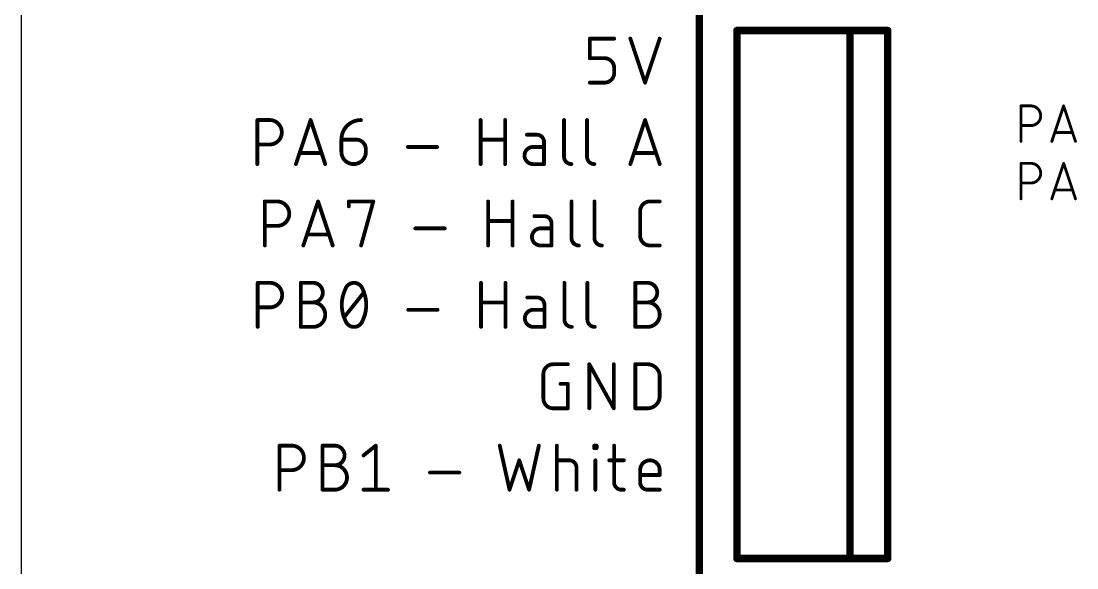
# Model space of a CAD drawing. Extents: x -18 to 127, y -8 to 112.
# Drawn here: x -18 to 10.02, y 48.25 to 62.75 of the extents above; entities that cross this region are included whole.
import ezdxf

# ---------------------------------------------------------------- set-up
doc = ezdxf.new("R2010")
doc.units = 0
doc.layers.add('20', color=31, linetype='CONTINUOUS')
doc.layers.add('21', color=253, linetype='CONTINUOUS')

msp = doc.modelspace()

# ---------------------------------------------------------------- linework, layer by layer
at = {"layer": '20'}
msp.add_line((-18, 112.43), (-18, -8), dxfattribs=at)
at = {"layer": '21'}
for points, const_width in [([(0, 0), (0, 104)], 0.2), ([(1, 62.5), (4, 62.5)], 0.2), ([(1, 62.5), (1, 48.5)], 0.2), ([(4, 62.5), (5, 62.5)], 0.2), ([(4, 62.5), (4, 48.5)], 0.2), ([(5, 62.5), (5, 48.5)], 0.2), ([(-2.9078, 61.7669), (-2.9078, 62.2862)], 0.1016), ([(-2.9078, 62.2862), (-2.2587, 62.2862)], 0.1016), ([(-1.8297, 62.2862), (-1.4403, 61.1178)], 0.1016), ([(-1.4403, 61.1178), (-1.0508, 62.2862)], 0.1016), ([(-2.5184, 61.7669), (-2.9078, 61.7669)], 0.1016), ([(-2.2587, 61.3774), (-2.2587, 61.5073)], 0.1016), ([(-2.9078, 61.1178), (-2.5184, 61.1178)], 0.1016), ([(8.5381, 59.5621), (8.5381, 60.5019)], 0.0762), ([(8.5381, 60.5019), (8.7992, 60.5019)], 0.0762), ([(9.3567, 59.5621), (9.6699, 60.5019)], 0.0762), ([(9.6699, 60.5019), (9.9832, 59.5621)], 0.0762), ([(-11.7301, 58.9588), (-11.7301, 60.1272)], 0.1016), ([(-11.7301, 60.1272), (-11.4055, 60.1272)], 0.1016), ([(-10.707, 58.9588), (-10.3176, 60.1272)], 0.1016), ([(-10.3176, 60.1272), (-9.9281, 58.9588)], 0.1016), ([(-5.8034, 58.9588), (-5.8034, 60.1272)], 0.1016), ([(-5.1543, 60.1272), (-5.1543, 58.9588)], 0.1016), ([(-3.5899, 60.1272), (-3.5899, 59.1535)], 0.1016), ([(-2.9804, 60.1272), (-2.9804, 59.1535)], 0.1016), ([(-1.8297, 58.9588), (-1.4403, 60.1272)], 0.1016), ([(-1.4403, 60.1272), (-1.0508, 58.9588)], 0.1016), ([(8.7992, 59.9798), (8.5381, 59.9798)], 0.0762), ([(-4.3149, 59.7377), (-4.5746, 59.7377)], 0.1016), ([(9.9049, 59.7971), (9.435, 59.7971)], 0.0762), ([(-11.4055, 59.4781), (-11.7301, 59.4781)], 0.1016), ([(-9.4991, 59.6079), (-9.1096, 59.6079)], 0.1016), ([(-9.4991, 59.2834), (-9.4991, 59.6079)], 0.1016), ([(-7.7352, 59.4132), (-6.9563, 59.4132)], 0.1016), ([(-5.8034, 59.6079), (-5.1543, 59.6079)], 0.1016), ([(-4.1202, 59.4132), (-4.4123, 59.4132)], 0.1016), ([(-4.1202, 58.9588), (-4.1202, 59.543)], 0.1016), ([(-10.0255, 59.2509), (-10.6097, 59.2509)], 0.1016), ([(-8.85, 59.3483), (-8.85, 59.2834)], 0.1016), ([(-1.1482, 59.2509), (-1.7324, 59.2509)], 0.1016), ([(-4.4123, 58.9588), (-4.1202, 58.9588)], 0.1016), ([(8.5381, 58.0381), (8.5381, 58.9779)], 0.0762), ([(8.5381, 58.9779), (8.7992, 58.9779)], 0.0762), ([(9.3567, 58.0381), (9.6699, 58.9779)], 0.0762), ([(9.6699, 58.9779), (9.9832, 58.0381)], 0.0762), ([(8.7992, 58.4558), (8.5381, 58.4558)], 0.0762), ([(9.9049, 58.2731), (9.435, 58.2731)], 0.0762), ([(-11.532, 56.7998), (-11.532, 57.9682)], 0.1016), ([(-11.532, 57.9682), (-11.2075, 57.9682)], 0.1016), ([(-10.509, 56.7998), (-10.1195, 57.9682)], 0.1016), ([(-10.1195, 57.9682), (-9.73, 56.7998)], 0.1016), ([(-9.3011, 57.8384), (-9.3011, 57.9682)], 0.1016), ([(-9.3011, 57.9682), (-8.6519, 57.9682)], 0.1016), ([(-8.6519, 57.9682), (-8.9765, 56.7998)], 0.1016), ([(-5.6054, 56.7998), (-5.6054, 57.9682)], 0.1016), ([(-4.9562, 57.9682), (-4.9562, 56.7998)], 0.1016), ([(-3.3919, 57.9682), (-3.3919, 56.9945)], 0.1016), ([(-2.7823, 57.9682), (-2.7823, 56.9945)], 0.1016), ([(-1.3104, 57.9682), (-1.0508, 57.9682)], 0.1016), ([(-1.5701, 57.0594), (-1.5701, 57.7086)], 0.1016), ([(-5.6054, 57.4489), (-4.9562, 57.4489)], 0.1016), ([(-4.1169, 57.5787), (-4.3765, 57.5787)], 0.1016), ([(-11.2075, 57.3191), (-11.532, 57.3191)], 0.1016), ([(-7.5372, 57.2542), (-6.7582, 57.2542)], 0.1016), ([(-3.9222, 57.2542), (-4.2142, 57.2542)], 0.1016), ([(-3.9222, 56.7998), (-3.9222, 57.384)], 0.1016), ([(-9.8274, 57.0919), (-10.4116, 57.0919)], 0.1016), ([(-4.2142, 56.7998), (-3.9222, 56.7998)], 0.1016), ([(-1.0508, 56.7998), (-1.3104, 56.7998)], 0.1016), ([(-11.7202, 54.6408), (-11.7202, 55.8092)], 0.1016), ([(-11.7202, 55.8092), (-11.3956, 55.8092)], 0.1016), ([(-10.5772, 54.6408), (-10.5772, 55.8092)], 0.1016), ([(-10.5772, 55.8092), (-10.2526, 55.8092)], 0.1016), ([(-5.7935, 54.6408), (-5.7935, 55.8092)], 0.1016), ([(-5.1444, 55.8092), (-5.1444, 54.6408)], 0.1016), ([(-3.5801, 55.8092), (-3.5801, 54.8355)], 0.1016), ([(-2.9705, 55.8092), (-2.9705, 54.8355)], 0.1016), ([(-1.6999, 54.6408), (-1.6999, 55.8092)], 0.1016), ([(-1.6999, 55.8092), (-1.3754, 55.8092)], 0.1016), ([(-9.4243, 54.9004), (-8.905, 55.5496)], 0.1016), ([(-11.3956, 55.1601), (-11.7202, 55.1601)], 0.1016), ([(-10.5772, 55.2899), (-10.2526, 55.2899)], 0.1016), ([(-5.7935, 55.2899), (-5.1444, 55.2899)], 0.1016), ([(-4.3051, 55.4197), (-4.5647, 55.4197)], 0.1016), ([(-4.1103, 54.6408), (-4.1103, 55.225)], 0.1016), ([(-1.6999, 55.2899), (-1.3754, 55.2899)], 0.1016), ([(-7.7253, 55.0952), (-6.9464, 55.0952)], 0.1016), ([(-4.1103, 55.0952), (-4.4024, 55.0952)], 0.1016), ([(-10.2526, 54.6408), (-10.5772, 54.6408)], 0.1016), ([(-4.4024, 54.6408), (-4.1103, 54.6408)], 0.1016), ([(-1.3754, 54.6408), (-1.6999, 54.6408)], 0.1016), ([(-3.8787, 53.6502), (-3.4892, 53.6502)], 0.1016), ([(-2.9191, 52.4818), (-2.9191, 53.6502)], 0.1016), ([(-2.9191, 53.6502), (-2.27, 52.4818)], 0.1016), ([(-2.27, 52.4818), (-2.27, 53.6502)], 0.1016), ([(-1.6999, 52.4818), (-1.6999, 53.6502)], 0.1016), ([(-1.6999, 53.6502), (-1.3754, 53.6502)], 0.1016), ([(-4.1383, 52.7414), (-4.1383, 53.3906)], 0.1016), ([(-1.0508, 53.3256), (-1.0508, 52.8064)], 0.1016), ([(-3.6839, 53.1309), (-3.4892, 53.1309)], 0.1016), ([(-3.4892, 53.1309), (-3.4892, 52.4818)], 0.1016), ([(-3.4892, 52.4818), (-3.8787, 52.4818)], 0.1016), ([(-1.3754, 52.4818), (-1.6999, 52.4818)], 0.1016), ([(-11.1431, 50.3228), (-11.1431, 51.4912)], 0.1016), ([(-11.1431, 51.4912), (-10.8185, 51.4912)], 0.1016), ([(-10.0001, 50.3228), (-10.0001, 51.4912)], 0.1016), ([(-10.0001, 51.4912), (-9.6755, 51.4912)], 0.1016), ([(-8.9121, 51.2316), (-8.5875, 51.4912)], 0.1016), ([(-8.5875, 51.4912), (-8.5875, 50.3228)], 0.1016), ([(-5.2968, 51.4912), (-5.0372, 50.3228)], 0.1016), ([(-4.5179, 50.3228), (-4.2583, 51.4912)], 0.1016), ([(-3.7799, 50.3228), (-3.7799, 51.4912)], 0.1016), ([(-2.7907, 51.4263), (-2.7907, 51.4912)], 0.1016), ([(-2.7907, 51.4912), (-2.7258, 51.4912)], 0.1016), ([(-2.7258, 51.4263), (-2.7907, 51.4263)], 0.1016), ([(-2.7258, 51.4912), (-2.7258, 51.4263)], 0.1016), ([(-2.2609, 51.4912), (-2.2609, 50.5175)], 0.1016), ([(-10.0001, 50.9719), (-9.6755, 50.9719)], 0.1016), ([(-5.0372, 50.3228), (-4.7775, 51.1017)], 0.1016), ([(-4.7775, 51.1017), (-4.5179, 50.3228)], 0.1016), ([(-3.7799, 51.1017), (-3.4553, 51.1017)], 0.1016), ([(-2.7582, 50.3228), (-2.7582, 51.1017)], 0.1016), ([(-2.3907, 51.1017), (-2.0012, 51.1017)], 0.1016), ([(-10.8185, 50.8421), (-11.1431, 50.8421)], 0.1016), ([(-7.1482, 50.7772), (-6.3693, 50.7772)], 0.1016), ([(-3.2606, 50.907), (-3.2606, 50.3228)], 0.1016), ([(-1.5701, 50.5175), (-1.5701, 50.8421)], 0.1016), ([(-1.0508, 50.7123), (-1.5701, 50.7123)], 0.1016), ([(-1.0508, 50.8421), (-1.0508, 50.7123)], 0.1016), ([(-9.6755, 50.3228), (-10.0001, 50.3228)], 0.1016), ([(-8.9121, 50.3228), (-8.263, 50.3228)], 0.1016), ([(-2.0662, 50.3228), (-2.0012, 50.3228)], 0.1016), ([(-1.0508, 50.3228), (-1.3754, 50.3228)], 0.1016), ([(4, 48.5), (1, 48.5)], 0.2), ([(5, 48.5), (4, 48.5)], 0.2)]:
    msp.add_lwpolyline(points, dxfattribs=dict(at, const_width=const_width))
for points, const_width in [([(1, 62.55, 1), (1, 62.45)], 0.1), ([(1.05, 62.5, 1), (0.95, 62.5)], 0.1), ([(4, 62.55, 1), (4, 62.45)], 0.1), ([(4.05, 62.5, 1), (3.95, 62.5)], 0.1), ([(4, 62.45, 1), (4, 62.55)], 0.1), ([(5.05, 62.5, 1), (4.95, 62.5)], 0.1), ([(5, 62.45, 1), (5, 62.55)], 0.1), ([(-2.8824, 62.2862, 1), (-2.9332, 62.2862)], 0.0508), ([(-2.9078, 62.3116, 1), (-2.9078, 62.2608)], 0.0508), ([(-2.2587, 62.2608, 1), (-2.2587, 62.3116)], 0.0508), ([(-1.8056, 62.2942, 1), (-1.8538, 62.2782)], 0.0508), ([(-1.0267, 62.2782, 1), (-1.0749, 62.2942)], 0.0508), ([(-2.9078, 61.7923, 1), (-2.9078, 61.7415)], 0.0508), ([(-2.9332, 61.7669, 1), (-2.8824, 61.7669)], 0.0508), ([(-2.2587, 61.5073, 0.4142), (-2.5184, 61.7669)], 0.1016), ([(-2.5184, 61.7923, 1), (-2.5184, 61.7415)], 0.0508), ([(-2.5184, 61.7415, 1), (-2.5184, 61.7923)], 0.0508), ([(-2.5184, 61.1178, 0.4142), (-2.2587, 61.3774)], 0.1016), ([(-2.2333, 61.5073, 1), (-2.2841, 61.5073)], 0.0508), ([(-2.2841, 61.5073, 1), (-2.2333, 61.5073)], 0.0508), ([(-2.2333, 61.3774, 1), (-2.2841, 61.3774)], 0.0508), ([(-2.2841, 61.3774, 1), (-2.2333, 61.3774)], 0.0508), ([(-2.9078, 61.1432, 1), (-2.9078, 61.0924)], 0.0508), ([(-2.5184, 61.1432, 1), (-2.5184, 61.0924)], 0.0508), ([(-2.5184, 61.0924, 1), (-2.5184, 61.1432)], 0.0508), ([(-1.4644, 61.1258, 1), (-1.4162, 61.1098)], 0.0508), ([(-1.4644, 61.1098, 1), (-1.4162, 61.1258)], 0.0508), ([(8.5381, 60.521, 1), (8.5381, 60.4829)], 0.0381), ([(8.5572, 60.5019, 1), (8.5191, 60.5019)], 0.0381), ([(8.7992, 60.521, 1), (8.7992, 60.4829)], 0.0381), ([(8.7992, 59.9798, 1), (8.7992, 60.5019)], 0.0762), ([(8.7992, 60.4829, 1), (8.7992, 60.521)], 0.0381), ([(9.688, 60.5079, 1), (9.6519, 60.4959)], 0.0381), ([(9.688, 60.4959, 1), (9.6519, 60.5079)], 0.0381), ([(-11.7047, 60.1272, 1), (-11.7555, 60.1272)], 0.0508), ([(-11.7301, 60.1526, 1), (-11.7301, 60.1018)], 0.0508), ([(-11.4055, 59.4781, 1), (-11.4055, 60.1272)], 0.1016), ([(-11.4055, 60.1526, 1), (-11.4055, 60.1018)], 0.0508), ([(-11.4055, 60.1018, 1), (-11.4055, 60.1526)], 0.0508), ([(-10.2935, 60.1352, 1), (-10.3416, 60.1192)], 0.0508), ([(-10.2935, 60.1192, 1), (-10.3416, 60.1352)], 0.0508), ([(-8.9798, 60.1272, 0.4142), (-9.4991, 59.6079)], 0.1016), ([(-8.9798, 60.1018, 1), (-8.9798, 60.1526)], 0.0508), ([(-5.778, 60.1272, 1), (-5.8288, 60.1272)], 0.0508), ([(-5.1289, 60.1272, 1), (-5.1797, 60.1272)], 0.0508), ([(-3.5645, 60.1272, 1), (-3.6153, 60.1272)], 0.0508), ([(-2.955, 60.1272, 1), (-3.0057, 60.1272)], 0.0508), ([(-1.4162, 60.1352, 1), (-1.4644, 60.1192)], 0.0508), ([(-1.4162, 60.1192, 1), (-1.4644, 60.1352)], 0.0508), ([(8.5381, 59.9988, 1), (8.5381, 59.9607)], 0.0381), ([(8.7992, 59.9988, 1), (8.7992, 59.9607)], 0.0381), ([(8.7992, 59.9607, 1), (8.7992, 59.9988)], 0.0381), ([(-4.5746, 59.7631, 1), (-4.5746, 59.7123)], 0.0508), ([(-4.1202, 59.543, 0.4142), (-4.3149, 59.7377)], 0.1016), ([(-4.3149, 59.7631, 1), (-4.3149, 59.7123)], 0.0508), ([(-4.3149, 59.7123, 1), (-4.3149, 59.7631)], 0.0508), ([(9.435, 59.8161, 1), (9.435, 59.778)], 0.0381), ([(9.9049, 59.778, 1), (9.9049, 59.8161)], 0.0381), ([(-11.7301, 59.5035, 1), (-11.7301, 59.4527)], 0.0508), ([(-11.4055, 59.5035, 1), (-11.4055, 59.4527)], 0.0508), ([(-11.4055, 59.4527, 1), (-11.4055, 59.5035)], 0.0508), ([(-9.4991, 59.6333, 1), (-9.4991, 59.5825)], 0.0508), ([(-9.4737, 59.6079, 1), (-9.5245, 59.6079)], 0.0508), ([(-9.5245, 59.6079, 1), (-9.4737, 59.6079)], 0.0508), ([(-8.85, 59.3483, 0.4142), (-9.1096, 59.6079)], 0.1016), ([(-9.1096, 59.6333, 1), (-9.1096, 59.5825)], 0.0508), ([(-9.1096, 59.5825, 1), (-9.1096, 59.6333)], 0.0508), ([(-7.7352, 59.4386, 1), (-7.7352, 59.3878)], 0.0508), ([(-6.9563, 59.3878, 1), (-6.9563, 59.4386)], 0.0508), ([(-5.8034, 59.6333, 1), (-5.8034, 59.5825)], 0.0508), ([(-5.1543, 59.5825, 1), (-5.1543, 59.6333)], 0.0508), ([(-4.4123, 59.4132, 1), (-4.4123, 58.9588)], 0.1016), ([(-4.4123, 59.4386, 1), (-4.4123, 59.3878)], 0.0508), ([(-4.4123, 59.3878, 1), (-4.4123, 59.4386)], 0.0508), ([(-4.0948, 59.543, 1), (-4.1456, 59.543)], 0.0508), ([(-4.1456, 59.543, 1), (-4.0948, 59.543)], 0.0508), ([(-4.1202, 59.3878, 1), (-4.1202, 59.4386)], 0.0508), ([(8.5191, 59.5621, 1), (8.5572, 59.5621)], 0.0381), ([(9.3386, 59.5681, 1), (9.3748, 59.5561)], 0.0381), ([(9.9651, 59.5561, 1), (10.0013, 59.5681)], 0.0381), ([(-10.6097, 59.2763, 1), (-10.6097, 59.2255)], 0.0508), ([(-10.0255, 59.2255, 1), (-10.0255, 59.2763)], 0.0508), ([(-9.4991, 59.2834, 1), (-8.85, 59.2834)], 0.1016), ([(-9.4737, 59.2834, 1), (-9.5245, 59.2834)], 0.0508), ([(-9.5245, 59.2834, 1), (-9.4737, 59.2834)], 0.0508), ([(-8.8246, 59.3483, 1), (-8.8754, 59.3483)], 0.0508), ([(-8.8754, 59.3483, 1), (-8.8246, 59.3483)], 0.0508), ([(-8.8246, 59.2834, 1), (-8.8754, 59.2834)], 0.0508), ([(-8.8754, 59.2834, 1), (-8.8246, 59.2834)], 0.0508), ([(-3.5899, 59.1535, 0.4142), (-3.3952, 58.9588)], 0.1016), ([(-3.5645, 59.1535, 1), (-3.6153, 59.1535)], 0.0508), ([(-3.6153, 59.1535, 1), (-3.5645, 59.1535)], 0.0508), ([(-2.9804, 59.1535, 0.4142), (-2.7856, 58.9588)], 0.1016), ([(-2.955, 59.1535, 1), (-3.0057, 59.1535)], 0.0508), ([(-3.0057, 59.1535, 1), (-2.955, 59.1535)], 0.0508), ([(-1.7324, 59.2763, 1), (-1.7324, 59.2255)], 0.0508), ([(-1.1482, 59.2255, 1), (-1.1482, 59.2763)], 0.0508), ([(-11.7555, 58.9588, 1), (-11.7047, 58.9588)], 0.0508), ([(-10.7311, 58.9668, 1), (-10.6829, 58.9508)], 0.0508), ([(-9.9522, 58.9508, 1), (-9.904, 58.9668)], 0.0508), ([(-5.8288, 58.9588, 1), (-5.778, 58.9588)], 0.0508), ([(-5.1797, 58.9588, 1), (-5.1289, 58.9588)], 0.0508), ([(-4.4123, 58.9842, 1), (-4.4123, 58.9334)], 0.0508), ([(-4.4123, 58.9334, 1), (-4.4123, 58.9842)], 0.0508), ([(-4.1456, 58.9588, 1), (-4.0948, 58.9588)], 0.0508), ([(-4.1202, 58.9334, 1), (-4.1202, 58.9842)], 0.0508), ([(-3.3952, 58.9334, 1), (-3.3952, 58.9842)], 0.0508), ([(-2.7856, 58.9334, 1), (-2.7856, 58.9842)], 0.0508), ([(-1.8538, 58.9668, 1), (-1.8056, 58.9508)], 0.0508), ([(-1.0749, 58.9508, 1), (-1.0267, 58.9668)], 0.0508), ([(8.5572, 58.9779, 1), (8.5191, 58.9779)], 0.0381), ([(8.5381, 58.997, 1), (8.5381, 58.9589)], 0.0381), ([(8.7992, 58.4558, 1), (8.7992, 58.9779)], 0.0762), ([(8.7992, 58.997, 1), (8.7992, 58.9589)], 0.0381), ([(8.7992, 58.9589, 1), (8.7992, 58.997)], 0.0381), ([(9.688, 58.9839, 1), (9.6519, 58.9719)], 0.0381), ([(9.688, 58.9719, 1), (9.6519, 58.9839)], 0.0381), ([(8.5381, 58.4748, 1), (8.5381, 58.4367)], 0.0381), ([(8.7992, 58.4748, 1), (8.7992, 58.4367)], 0.0381), ([(8.7992, 58.4367, 1), (8.7992, 58.4748)], 0.0381), ([(9.435, 58.2921, 1), (9.435, 58.254)], 0.0381), ([(9.9049, 58.254, 1), (9.9049, 58.2921)], 0.0381), ([(-11.5066, 57.9682, 1), (-11.5574, 57.9682)], 0.0508), ([(-11.532, 57.9936, 1), (-11.532, 57.9428)], 0.0508), ([(-11.2075, 57.3191, 1), (-11.2075, 57.9682)], 0.1016), ([(-11.2075, 57.9936, 1), (-11.2075, 57.9428)], 0.0508), ([(-11.2075, 57.9428, 1), (-11.2075, 57.9936)], 0.0508), ([(-10.0954, 57.9762, 1), (-10.1436, 57.9602)], 0.0508), ([(-10.0954, 57.9602, 1), (-10.1436, 57.9762)], 0.0508), ([(-9.2757, 57.9682, 1), (-9.3265, 57.9682)], 0.0508), ([(-9.3011, 57.9936, 1), (-9.3011, 57.9428)], 0.0508), ([(-8.6275, 57.9614, 1), (-8.6764, 57.975)], 0.0508), ([(-8.6519, 57.9428, 1), (-8.6519, 57.9936)], 0.0508), ([(-5.58, 57.9682, 1), (-5.6308, 57.9682)], 0.0508), ([(-4.9308, 57.9682, 1), (-4.9816, 57.9682)], 0.0508), ([(-3.3665, 57.9682, 1), (-3.4173, 57.9682)], 0.0508), ([(-2.7569, 57.9682, 1), (-2.8077, 57.9682)], 0.0508), ([(-1.3104, 57.9682, 0.4142), (-1.5701, 57.7086)], 0.1016), ([(-1.3104, 57.9936, 1), (-1.3104, 57.9428)], 0.0508), ([(-1.3104, 57.9428, 1), (-1.3104, 57.9936)], 0.0508), ([(-1.0508, 57.9428, 1), (-1.0508, 57.9936)], 0.0508), ([(8.5191, 58.0381, 1), (8.5572, 58.0381)], 0.0381), ([(9.3386, 58.0441, 1), (9.3748, 58.0321)], 0.0381), ([(9.9651, 58.0321, 1), (10.0013, 58.0441)], 0.0381), ([(-9.3265, 57.8384, 1), (-9.2757, 57.8384)], 0.0508), ([(-1.5447, 57.7086, 1), (-1.5955, 57.7086)], 0.0508), ([(-1.5955, 57.7086, 1), (-1.5447, 57.7086)], 0.0508), ([(-5.6054, 57.4743, 1), (-5.6054, 57.4235)], 0.0508), ([(-4.9562, 57.4235, 1), (-4.9562, 57.4743)], 0.0508), ([(-4.3765, 57.6041, 1), (-4.3765, 57.5533)], 0.0508), ([(-3.9222, 57.384, 0.4142), (-4.1169, 57.5787)], 0.1016), ([(-4.1169, 57.6041, 1), (-4.1169, 57.5533)], 0.0508), ([(-4.1169, 57.5533, 1), (-4.1169, 57.6041)], 0.0508), ([(-11.532, 57.3445, 1), (-11.532, 57.2937)], 0.0508), ([(-11.2075, 57.3445, 1), (-11.2075, 57.2937)], 0.0508), ([(-11.2075, 57.2937, 1), (-11.2075, 57.3445)], 0.0508), ([(-7.5372, 57.2796, 1), (-7.5372, 57.2288)], 0.0508), ([(-6.7582, 57.2288, 1), (-6.7582, 57.2796)], 0.0508), ([(-4.2142, 57.2542, 1), (-4.2142, 56.7998)], 0.1016), ([(-4.2142, 57.2796, 1), (-4.2142, 57.2288)], 0.0508), ([(-4.2142, 57.2288, 1), (-4.2142, 57.2796)], 0.0508), ([(-3.8968, 57.384, 1), (-3.9476, 57.384)], 0.0508), ([(-3.9476, 57.384, 1), (-3.8968, 57.384)], 0.0508), ([(-3.9222, 57.2288, 1), (-3.9222, 57.2796)], 0.0508), ([(-10.4116, 57.1173, 1), (-10.4116, 57.0665)], 0.0508), ([(-9.8274, 57.0665, 1), (-9.8274, 57.1173)], 0.0508), ([(-3.3919, 56.9945, 0.4142), (-3.1972, 56.7998)], 0.1016), ([(-3.3665, 56.9945, 1), (-3.4173, 56.9945)], 0.0508), ([(-3.4173, 56.9945, 1), (-3.3665, 56.9945)], 0.0508), ([(-2.7823, 56.9945, 0.4142), (-2.5876, 56.7998)], 0.1016), ([(-2.7569, 56.9945, 1), (-2.8077, 56.9945)], 0.0508), ([(-2.8077, 56.9945, 1), (-2.7569, 56.9945)], 0.0508), ([(-1.5701, 57.0594, 0.4142), (-1.3104, 56.7998)], 0.1016), ([(-1.5447, 57.0594, 1), (-1.5955, 57.0594)], 0.0508), ([(-1.5955, 57.0594, 1), (-1.5447, 57.0594)], 0.0508), ([(-11.5574, 56.7998, 1), (-11.5066, 56.7998)], 0.0508), ([(-10.5331, 56.8078, 1), (-10.4849, 56.7918)], 0.0508), ([(-9.7541, 56.7918, 1), (-9.7059, 56.8078)], 0.0508), ([(-9.001, 56.8066, 1), (-8.952, 56.793)], 0.0508), ([(-5.6308, 56.7998, 1), (-5.58, 56.7998)], 0.0508), ([(-4.9816, 56.7998, 1), (-4.9308, 56.7998)], 0.0508), ([(-4.2142, 56.8252, 1), (-4.2142, 56.7744)], 0.0508), ([(-4.2142, 56.7744, 1), (-4.2142, 56.8252)], 0.0508), ([(-3.9476, 56.7998, 1), (-3.8968, 56.7998)], 0.0508), ([(-3.9222, 56.7744, 1), (-3.9222, 56.8252)], 0.0508), ([(-3.1972, 56.7744, 1), (-3.1972, 56.8252)], 0.0508), ([(-2.5876, 56.7744, 1), (-2.5876, 56.8252)], 0.0508), ([(-1.3104, 56.8252, 1), (-1.3104, 56.7744)], 0.0508), ([(-1.3104, 56.7744, 1), (-1.3104, 56.8252)], 0.0508), ([(-1.0508, 56.7744, 1), (-1.0508, 56.8252)], 0.0508), ([(-11.6948, 55.8092, 1), (-11.7456, 55.8092)], 0.0508), ([(-11.7202, 55.8346, 1), (-11.7202, 55.7838)], 0.0508), ([(-11.3956, 55.1601, 1), (-11.3956, 55.8092)], 0.1016), ([(-11.3956, 55.8346, 1), (-11.3956, 55.7838)], 0.0508), ([(-11.3956, 55.7838, 1), (-11.3956, 55.8346)], 0.0508), ([(-10.5518, 55.8092, 1), (-10.6026, 55.8092)], 0.0508), ([(-10.5772, 55.8346, 1), (-10.5772, 55.7838)], 0.0508), ([(-10.2526, 55.2899, 1), (-10.2526, 55.8092)], 0.1016), ([(-10.2526, 55.8346, 1), (-10.2526, 55.7838)], 0.0508), ([(-10.2526, 55.7838, 1), (-10.2526, 55.8346)], 0.0508), ([(-9.1647, 55.8092, 0.3205), (-9.3919, 55.6469)], 0.1016), ([(-8.9375, 55.6469, 0.3205), (-9.1647, 55.8092)], 0.1016), ([(-9.1647, 55.8346, 1), (-9.1647, 55.7838)], 0.0508), ([(-9.1647, 55.7838, 1), (-9.1647, 55.8346)], 0.0508), ([(-5.7681, 55.8092, 1), (-5.8189, 55.8092)], 0.0508), ([(-5.119, 55.8092, 1), (-5.1698, 55.8092)], 0.0508), ([(-3.5547, 55.8092, 1), (-3.6055, 55.8092)], 0.0508), ([(-2.9451, 55.8092, 1), (-2.9959, 55.8092)], 0.0508), ([(-1.6745, 55.8092, 1), (-1.7253, 55.8092)], 0.0508), ([(-1.6999, 55.8346, 1), (-1.6999, 55.7838)], 0.0508), ([(-1.3754, 55.2899, 1), (-1.3754, 55.8092)], 0.1016), ([(-1.3754, 55.8346, 1), (-1.3754, 55.7838)], 0.0508), ([(-1.3754, 55.7838, 1), (-1.3754, 55.8346)], 0.0508), ([(-9.3919, 55.6469, 0.1139), (-9.4892, 55.225)], 0.1016), ([(-9.4159, 55.6552, 1), (-9.3678, 55.6387)], 0.0508), ([(-9.369, 55.6358, 1), (-9.4147, 55.6581)], 0.0508), ([(-8.8401, 55.225, 0.1139), (-8.9375, 55.6469)], 0.1016), ([(-8.9147, 55.6581, 1), (-8.9603, 55.6358)], 0.0508), ([(-8.9615, 55.6387, 1), (-8.9135, 55.6552)], 0.0508), ([(-8.8852, 55.5337, 1), (-8.9249, 55.5654)], 0.0508), ([(-11.7202, 55.1855, 1), (-11.7202, 55.1347)], 0.0508), ([(-11.3956, 55.1855, 1), (-11.3956, 55.1347)], 0.0508), ([(-11.3956, 55.1347, 1), (-11.3956, 55.1855)], 0.0508), ([(-10.5772, 55.3153, 1), (-10.5772, 55.2645)], 0.0508), ([(-10.2526, 54.6408, 1), (-10.2526, 55.2899)], 0.1016), ([(-10.2526, 55.3153, 1), (-10.2526, 55.2645)], 0.0508), ([(-10.2526, 55.3153, 1), (-10.2526, 55.2645)], 0.0508), ([(-10.2526, 55.2645, 1), (-10.2526, 55.3153)], 0.0508), ([(-9.4892, 55.225, 0.1139), (-9.3919, 54.8031)], 0.1016), ([(-9.4638, 55.225, 1), (-9.5146, 55.225)], 0.0508), ([(-9.5146, 55.225, 1), (-9.4638, 55.225)], 0.0508), ([(-8.9375, 54.8031, 0.1139), (-8.8401, 55.225)], 0.1016), ([(-8.8147, 55.225, 1), (-8.8655, 55.225)], 0.0508), ([(-8.8655, 55.225, 1), (-8.8147, 55.225)], 0.0508), ([(-5.7935, 55.3153, 1), (-5.7935, 55.2645)], 0.0508), ([(-5.1444, 55.2645, 1), (-5.1444, 55.3153)], 0.0508), ([(-4.5647, 55.4451, 1), (-4.5647, 55.3943)], 0.0508), ([(-4.1103, 55.225, 0.4142), (-4.3051, 55.4197)], 0.1016), ([(-4.3051, 55.4451, 1), (-4.3051, 55.3943)], 0.0508), ([(-4.3051, 55.3943, 1), (-4.3051, 55.4451)], 0.0508), ([(-4.0849, 55.225, 1), (-4.1357, 55.225)], 0.0508), ([(-4.1357, 55.225, 1), (-4.0849, 55.225)], 0.0508), ([(-1.6999, 55.3153, 1), (-1.6999, 55.2645)], 0.0508), ([(-1.3754, 54.6408, 1), (-1.3754, 55.2899)], 0.1016), ([(-1.3754, 55.3153, 1), (-1.3754, 55.2645)], 0.0508), ([(-1.3754, 55.3153, 1), (-1.3754, 55.2645)], 0.0508), ([(-1.3754, 55.2645, 1), (-1.3754, 55.3153)], 0.0508), ([(-9.4442, 54.9163, 1), (-9.4045, 54.8846)], 0.0508), ([(-7.7253, 55.1206, 1), (-7.7253, 55.0698)], 0.0508), ([(-6.9464, 55.0698, 1), (-6.9464, 55.1206)], 0.0508), ([(-4.4024, 55.0952, 1), (-4.4024, 54.6408)], 0.1016), ([(-4.4024, 55.1206, 1), (-4.4024, 55.0698)], 0.0508), ([(-4.4024, 55.0698, 1), (-4.4024, 55.1206)], 0.0508), ([(-4.1103, 55.0698, 1), (-4.1103, 55.1206)], 0.0508), ([(-11.7456, 54.6408, 1), (-11.6948, 54.6408)], 0.0508), ([(-10.5772, 54.6662, 1), (-10.5772, 54.6154)], 0.0508), ([(-10.6026, 54.6408, 1), (-10.5518, 54.6408)], 0.0508), ([(-10.2526, 54.6662, 1), (-10.2526, 54.6154)], 0.0508), ([(-10.2526, 54.6154, 1), (-10.2526, 54.6662)], 0.0508), ([(-9.3919, 54.8031, 0.3205), (-9.1647, 54.6408)], 0.1016), ([(-9.3678, 54.8113, 1), (-9.4159, 54.7948)], 0.0508), ([(-9.4147, 54.7919, 1), (-9.369, 54.8142)], 0.0508), ([(-9.1647, 54.6408, 0.3205), (-8.9375, 54.8031)], 0.1016), ([(-9.1647, 54.6662, 1), (-9.1647, 54.6154)], 0.0508), ([(-9.1647, 54.6154, 1), (-9.1647, 54.6662)], 0.0508), ([(-8.9603, 54.8142, 1), (-8.9147, 54.7919)], 0.0508), ([(-8.9135, 54.7948, 1), (-8.9615, 54.8113)], 0.0508), ([(-5.8189, 54.6408, 1), (-5.7681, 54.6408)], 0.0508), ([(-5.1698, 54.6408, 1), (-5.119, 54.6408)], 0.0508), ([(-4.4024, 54.6662, 1), (-4.4024, 54.6154)], 0.0508), ([(-4.4024, 54.6154, 1), (-4.4024, 54.6662)], 0.0508), ([(-4.1357, 54.6408, 1), (-4.0849, 54.6408)], 0.0508), ([(-4.1103, 54.6154, 1), (-4.1103, 54.6662)], 0.0508), ([(-3.5801, 54.8355, 0.4142), (-3.3853, 54.6408)], 0.1016), ([(-3.5547, 54.8355, 1), (-3.6055, 54.8355)], 0.0508), ([(-3.6055, 54.8355, 1), (-3.5547, 54.8355)], 0.0508), ([(-3.3853, 54.6154, 1), (-3.3853, 54.6662)], 0.0508), ([(-2.9705, 54.8355, 0.4142), (-2.7757, 54.6408)], 0.1016), ([(-2.9451, 54.8355, 1), (-2.9959, 54.8355)], 0.0508), ([(-2.9959, 54.8355, 1), (-2.9451, 54.8355)], 0.0508), ([(-2.7757, 54.6154, 1), (-2.7757, 54.6662)], 0.0508), ([(-1.6999, 54.6662, 1), (-1.6999, 54.6154)], 0.0508), ([(-1.7253, 54.6408, 1), (-1.6745, 54.6408)], 0.0508), ([(-1.3754, 54.6662, 1), (-1.3754, 54.6154)], 0.0508), ([(-1.3754, 54.6154, 1), (-1.3754, 54.6662)], 0.0508), ([(-3.8787, 53.6502, 0.4142), (-4.1383, 53.3906)], 0.1016), ([(-3.8787, 53.6756, 1), (-3.8787, 53.6248)], 0.0508), ([(-3.8787, 53.6248, 1), (-3.8787, 53.6756)], 0.0508), ([(-3.4892, 53.6248, 1), (-3.4892, 53.6756)], 0.0508), ([(-2.8937, 53.6502, 1), (-2.9445, 53.6502)], 0.0508), ([(-2.8969, 53.6625, 1), (-2.9413, 53.6379)], 0.0508), ([(-2.2446, 53.6502, 1), (-2.2954, 53.6502)], 0.0508), ([(-1.6745, 53.6502, 1), (-1.7253, 53.6502)], 0.0508), ([(-1.6999, 53.6756, 1), (-1.6999, 53.6248)], 0.0508), ([(-1.0508, 53.3256, 0.4142), (-1.3754, 53.6502)], 0.1016), ([(-1.3754, 53.6756, 1), (-1.3754, 53.6248)], 0.0508), ([(-1.3754, 53.6248, 1), (-1.3754, 53.6756)], 0.0508), ([(-4.1129, 53.3906, 1), (-4.1637, 53.3906)], 0.0508), ([(-4.1637, 53.3906, 1), (-4.1129, 53.3906)], 0.0508), ([(-1.0254, 53.3256, 1), (-1.0762, 53.3256)], 0.0508), ([(-1.0762, 53.3256, 1), (-1.0254, 53.3256)], 0.0508), ([(-3.6839, 53.1563, 1), (-3.6839, 53.1055)], 0.0508), ([(-3.4638, 53.1309, 1), (-3.5146, 53.1309)], 0.0508), ([(-3.4892, 53.1055, 1), (-3.4892, 53.1563)], 0.0508), ([(-4.1383, 52.7414, 0.4142), (-3.8787, 52.4818)], 0.1016), ([(-4.1129, 52.7414, 1), (-4.1637, 52.7414)], 0.0508), ([(-4.1637, 52.7414, 1), (-4.1129, 52.7414)], 0.0508), ([(-1.3754, 52.4818, 0.4142), (-1.0508, 52.8064)], 0.1016), ([(-1.0254, 52.8064, 1), (-1.0762, 52.8064)], 0.0508), ([(-1.0762, 52.8064, 1), (-1.0254, 52.8064)], 0.0508), ([(-3.8787, 52.5072, 1), (-3.8787, 52.4564)], 0.0508), ([(-3.8787, 52.4564, 1), (-3.8787, 52.5072)], 0.0508), ([(-3.5146, 52.4818, 1), (-3.4638, 52.4818)], 0.0508), ([(-3.4892, 52.4564, 1), (-3.4892, 52.5072)], 0.0508), ([(-2.9445, 52.4818, 1), (-2.8937, 52.4818)], 0.0508), ([(-2.2954, 52.4818, 1), (-2.2446, 52.4818)], 0.0508), ([(-2.2922, 52.4695, 1), (-2.2478, 52.4941)], 0.0508), ([(-1.6999, 52.5072, 1), (-1.6999, 52.4564)], 0.0508), ([(-1.7253, 52.4818, 1), (-1.6745, 52.4818)], 0.0508), ([(-1.3754, 52.5072, 1), (-1.3754, 52.4564)], 0.0508), ([(-1.3754, 52.4564, 1), (-1.3754, 52.5072)], 0.0508), ([(-11.1431, 51.5166, 1), (-11.1431, 51.4658)], 0.0508), ([(-11.1177, 51.4912, 1), (-11.1684, 51.4912)], 0.0508), ([(-10.8185, 50.8421, 1), (-10.8185, 51.4912)], 0.1016), ([(-10.8185, 51.5166, 1), (-10.8185, 51.4658)], 0.0508), ([(-10.8185, 51.4658, 1), (-10.8185, 51.5166)], 0.0508), ([(-9.9747, 51.4912, 1), (-10.0255, 51.4912)], 0.0508), ([(-10.0001, 51.5166, 1), (-10.0001, 51.4658)], 0.0508), ([(-9.6755, 50.9719, 1), (-9.6755, 51.4912)], 0.1016), ([(-9.6755, 51.5166, 1), (-9.6755, 51.4658)], 0.0508), ([(-9.6755, 51.4658, 1), (-9.6755, 51.5166)], 0.0508), ([(-8.5621, 51.4912, 1), (-8.6129, 51.4912)], 0.0508), ([(-8.5717, 51.4714, 1), (-8.6034, 51.511)], 0.0508), ([(-5.272, 51.4967, 1), (-5.3216, 51.4857)], 0.0508), ([(-4.2335, 51.4857, 1), (-4.283, 51.4967)], 0.0508), ([(-3.7545, 51.4912, 1), (-3.8053, 51.4912)], 0.0508), ([(-2.7653, 51.4912, 1), (-2.8161, 51.4912)], 0.0508), ([(-2.7907, 51.5166, 1), (-2.7907, 51.4658)], 0.0508), ([(-2.7907, 51.4517, 1), (-2.7907, 51.4009)], 0.0508), ([(-2.8161, 51.4263, 1), (-2.7653, 51.4263)], 0.0508), ([(-2.7004, 51.4912, 1), (-2.7512, 51.4912)], 0.0508), ([(-2.7512, 51.4263, 1), (-2.7004, 51.4263)], 0.0508), ([(-2.7258, 51.4658, 1), (-2.7258, 51.5166)], 0.0508), ([(-2.7258, 51.4009, 1), (-2.7258, 51.4517)], 0.0508), ([(-2.2355, 51.4912, 1), (-2.2863, 51.4912)], 0.0508), ([(-10.0001, 50.9973, 1), (-10.0001, 50.9465)], 0.0508), ([(-9.6755, 50.3228, 1), (-9.6755, 50.9719)], 0.1016), ([(-9.6755, 50.9973, 1), (-9.6755, 50.9465)], 0.0508), ([(-9.6755, 50.9973, 1), (-9.6755, 50.9465)], 0.0508), ([(-9.6755, 50.9465, 1), (-9.6755, 50.9973)], 0.0508), ([(-8.928, 51.2514, 1), (-8.8962, 51.2117)], 0.0508), ([(-4.7534, 51.1098, 1), (-4.8016, 51.0937)], 0.0508), ([(-4.7534, 51.0937, 1), (-4.8016, 51.1098)], 0.0508), ([(-3.7799, 51.1271, 1), (-3.7799, 51.0763)], 0.0508), ([(-3.2606, 50.907, 0.4142), (-3.4553, 51.1017)], 0.1016), ([(-3.4553, 51.1271, 1), (-3.4553, 51.0763)], 0.0508), ([(-3.4553, 51.0763, 1), (-3.4553, 51.1271)], 0.0508), ([(-2.7328, 51.1017, 1), (-2.7836, 51.1017)], 0.0508), ([(-2.3907, 51.1271, 1), (-2.3907, 51.0763)], 0.0508), ([(-2.0012, 51.0763, 1), (-2.0012, 51.1271)], 0.0508), ([(-1.0508, 50.8421, 1), (-1.5701, 50.8421)], 0.1016), ([(-11.1431, 50.8675, 1), (-11.1431, 50.8167)], 0.0508), ([(-10.8185, 50.8675, 1), (-10.8185, 50.8167)], 0.0508), ([(-10.8185, 50.8167, 1), (-10.8185, 50.8675)], 0.0508), ([(-7.1482, 50.8026, 1), (-7.1482, 50.7518)], 0.0508), ([(-6.3693, 50.7518, 1), (-6.3693, 50.8026)], 0.0508), ([(-3.2352, 50.907, 1), (-3.286, 50.907)], 0.0508), ([(-3.286, 50.907, 1), (-3.2352, 50.907)], 0.0508), ([(-1.5447, 50.8421, 1), (-1.5955, 50.8421)], 0.0508), ([(-1.5955, 50.8421, 1), (-1.5447, 50.8421)], 0.0508), ([(-1.5701, 50.7377, 1), (-1.5701, 50.6869)], 0.0508), ([(-1.0254, 50.8421, 1), (-1.0762, 50.8421)], 0.0508), ([(-1.0762, 50.8421, 1), (-1.0254, 50.8421)], 0.0508), ([(-1.0762, 50.7123, 1), (-1.0254, 50.7123)], 0.0508), ([(-1.0508, 50.6869, 1), (-1.0508, 50.7377)], 0.0508), ([(-2.2609, 50.5175, 0.4142), (-2.0662, 50.3228)], 0.1016), ([(-2.2355, 50.5175, 1), (-2.2863, 50.5175)], 0.0508), ([(-2.2863, 50.5175, 1), (-2.2355, 50.5175)], 0.0508), ([(-1.5701, 50.5175, 0.4142), (-1.3754, 50.3228)], 0.1016), ([(-1.5447, 50.5175, 1), (-1.5955, 50.5175)], 0.0508), ([(-1.5955, 50.5175, 1), (-1.5447, 50.5175)], 0.0508), ([(-11.1684, 50.3228, 1), (-11.1177, 50.3228)], 0.0508), ([(-10.0001, 50.3482, 1), (-10.0001, 50.2974)], 0.0508), ([(-10.0255, 50.3228, 1), (-9.9747, 50.3228)], 0.0508), ([(-9.6755, 50.3482, 1), (-9.6755, 50.2974)], 0.0508), ([(-9.6755, 50.2974, 1), (-9.6755, 50.3482)], 0.0508), ([(-8.9121, 50.3482, 1), (-8.9121, 50.2974)], 0.0508), ([(-8.6129, 50.3228, 1), (-8.5621, 50.3228)], 0.0508), ([(-8.263, 50.2974, 1), (-8.263, 50.3482)], 0.0508), ([(-5.0613, 50.3308, 1), (-5.0131, 50.3148)], 0.0508), ([(-5.062, 50.3173, 1), (-5.0124, 50.3283)], 0.0508), ([(-4.5427, 50.3283, 1), (-4.4931, 50.3173)], 0.0508), ([(-4.542, 50.3148, 1), (-4.4938, 50.3308)], 0.0508), ([(-3.8053, 50.3228, 1), (-3.7545, 50.3228)], 0.0508), ([(-3.286, 50.3228, 1), (-3.2352, 50.3228)], 0.0508), ([(-2.7836, 50.3228, 1), (-2.7328, 50.3228)], 0.0508), ([(-2.0662, 50.3482, 1), (-2.0662, 50.2974)], 0.0508), ([(-2.0662, 50.2974, 1), (-2.0662, 50.3482)], 0.0508), ([(-2.0012, 50.2974, 1), (-2.0012, 50.3482)], 0.0508), ([(-1.3754, 50.3482, 1), (-1.3754, 50.2974)], 0.0508), ([(-1.3754, 50.2974, 1), (-1.3754, 50.3482)], 0.0508), ([(-1.0508, 50.2974, 1), (-1.0508, 50.3482)], 0.0508), ([(1, 48.55, 1), (1, 48.45)], 0.1), ([(0.95, 48.5, 1), (1.05, 48.5)], 0.1), ([(4, 48.55, 1), (4, 48.45)], 0.1), ([(3.95, 48.5, 1), (4.05, 48.5)], 0.1), ([(4, 48.45, 1), (4, 48.55)], 0.1), ([(4.95, 48.5, 1), (5.05, 48.5)], 0.1), ([(5, 48.45, 1), (5, 48.55)], 0.1)]:
    msp.add_lwpolyline(points, format="xyb", dxfattribs=dict(at, const_width=const_width))

doc.saveas('drawing.dxf')
